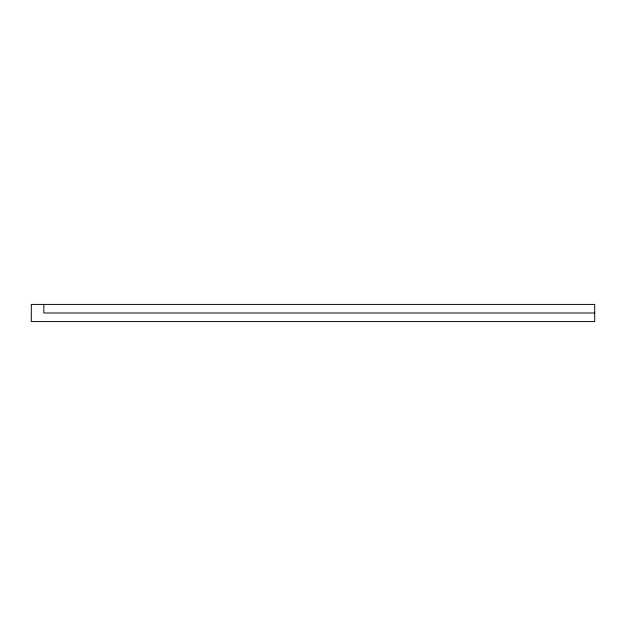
<?xml version="1.0" encoding="UTF-8"?>
<svg xmlns="http://www.w3.org/2000/svg" width="626" height="626" viewBox="0 0 626 626"><rect width="100%" height="100%" fill="white"/><g stroke="black" fill="none" stroke-linecap="round" stroke-linejoin="round"><path stroke-width="0.94" d="M594.7 312.984L43.82 312.984L43.82 304.416M594.7 304.416L31.3 304.416L31.3 321.584L594.7 321.584L594.7 304.416"/></g></svg>
